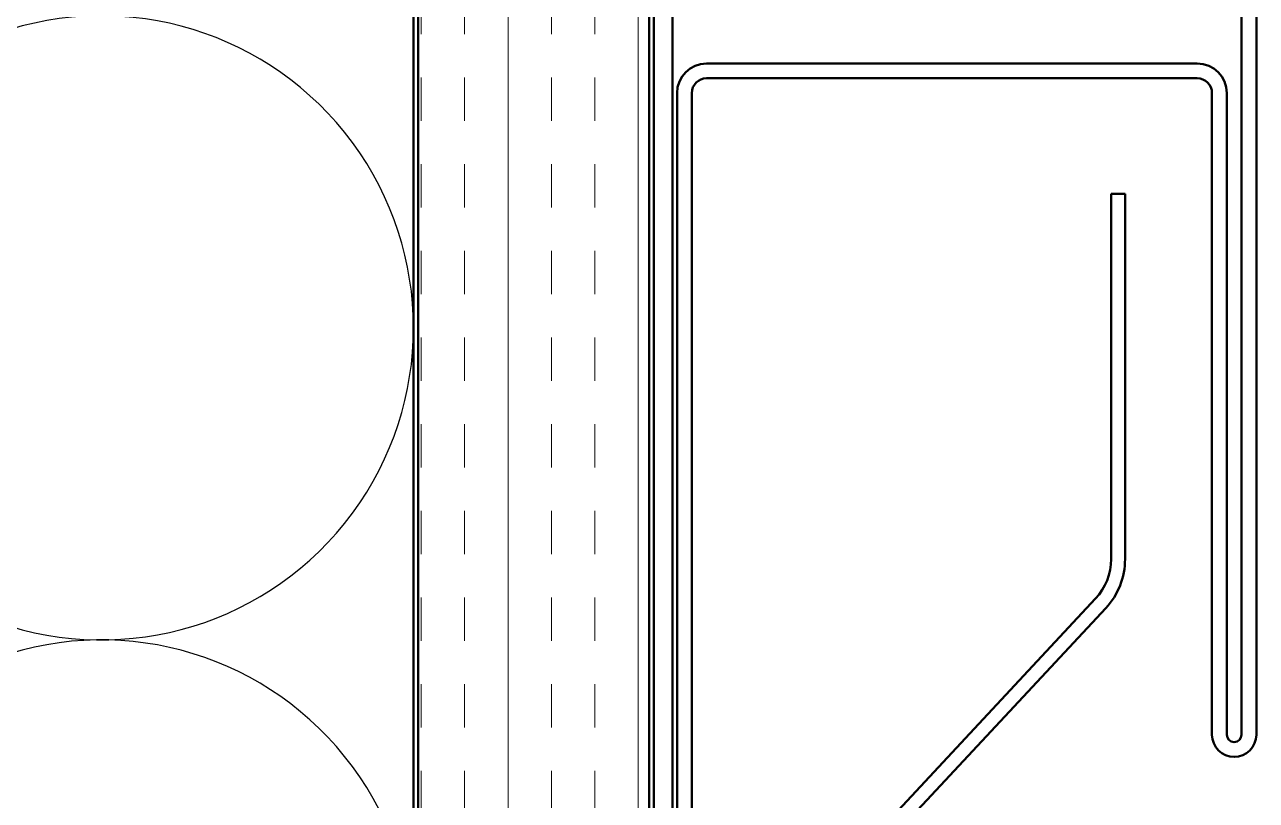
# Model space of a CAD drawing. Header units: inches. Extents: x 0.6 to 33.4, y 0.6 to 21.4.
# Drawn here: x 5.986 to 8.65, y 9.03 to 10.708 of the extents above; entities that cross this region are included whole.
import ezdxf

# ---------------------------------------------------------------- set-up
doc = ezdxf.new("R2010")
doc.units = ezdxf.units.IN
doc.header["$LTSCALE"] = 2
doc.header["$MEASUREMENT"] = 0
for name, color, linetype, lineweight in [('Hatch (ANSI)', 7, 'Continuous', 18), ('Sketch Geometry (ANSI)', 7, 'Continuous', 25), ('Symbol (ANSI)', 7, 'Continuous', 25), ('Visible (ANSI)', 7, 'Continuous', 50)]:
    doc.layers.add(name, color=color, linetype=linetype, lineweight=lineweight)
doc.styles.add('Note Text (ANSI)', font='tahoma.ttf')
doc.dimstyles.new('Default (ANSI)$7', dxfattribs={"dimscale": 2, "dimtxt": 0.12, "dimasz": 0.098425, "dimexe": 0.125, "dimexo": 0.0625, "dimgap": 0.031496, "dimtad": 0, "dimtih": 1, "dimtoh": 1, "dimrnd": 1e-08, "dimzin": 4, "dimdsep": 46, "dimtxsty": 'Note Text (ANSI)', "dimcen": 0.09, "dimdle": 0.393701, "dimclrd": 256, "dimclre": 256, "dimclrt": 256, "dimadec": 0, "dimazin": 1, "dimtfac": 1, "dimtofl": 0, "dimtmove": 0, "dimatfit": 3, "dimfxl": 0, "dimtolj": 1, "dimtzin": 4, "dimlwd": -1, "dimlwe": -1, "dimarcsym": 0})

msp = doc.modelspace()

# ---------------------------------------------------------------- hatches: boundary and pattern name
at = {"layer": 'Hatch (ANSI)', "true_color": 0x804000}
h = msp.add_hatch(dxfattribs=at)
h.set_pattern_fill('INSUL', color=36, scale=0.75, angle=90, style=0)
h.paths.add_polyline_path([(7.33694, 2.42486), (7.33694, 14.93713), (6.83694, 14.93713), (6.83694, 2.42486)])

# ---------------------------------------------------------------- linework, layer by layer
at = {"layer": 'Sketch Geometry (ANSI)', "color": 150, "true_color": 0x0080ff}
for centre in [(6.15194, 10.05213), (6.15194, 8.70213)]:
    msp.add_arc(centre, 0.675, 250.6261, 109.3739, dxfattribs=at)
at = {"layer": 'Visible (ANSI)', "color": 36, "true_color": 0x804000}
for p, q in [((6.83694, 2.42486), (6.83694, 14.93713)), ((7.33694, 14.43713), (7.33694, 2.42486))]:
    msp.add_line(p, q, dxfattribs=at)
at = {"layer": 'Visible (ANSI)', "color": 30, "true_color": 0xff8000}
for p, q in [((7.34694, 14.34713), (7.34694, 2.42486)), ((7.38694, 2.42486), (7.38694, 14.34713))]:
    msp.add_line(p, q, dxfattribs=at)
at = {"layer": 'Visible (ANSI)', "color": 150, "true_color": 0x0080ff}
msp.add_line((6.82694, 13.42713), (6.82694, 2.42486), dxfattribs=at)
at = {"layer": 'Visible (ANSI)', "color": 1, "true_color": 0xff0000}
for p, q in [((8.61794, 13.09213), (8.61794, 9.17213)), ((8.64994, 13.09213), (8.64994, 9.17213)), ((8.52194, 10.62413), (7.46094, 10.62413)), ((8.52194, 10.59213), (7.46094, 10.59213)), ((7.39694, 10.56013), (7.39694, 7.87413)), ((7.42894, 10.56013), (7.42894, 7.87413)), ((8.55394, 9.17213), (8.55394, 10.56013)), ((8.58594, 9.17213), (8.58594, 10.56013))]:
    msp.add_line(p, q, dxfattribs=at)
at = {"layer": 'Visible (ANSI)', "color": 5, "true_color": 0x0000ff}
for p, q in [((8.33594, 10.34213), (8.33594, 9.55183)), ((8.36594, 10.34213), (8.33594, 10.34213)), ((8.36594, 9.55183), (8.36594, 10.34213)), ((8.30236, 9.46658), (7.53258, 8.64109)), ((7.55452, 8.62063), (8.3243, 9.44612))]:
    msp.add_line(p, q, dxfattribs=at)
at = {"layer": 'Visible (ANSI)', "color": 1, "true_color": 0xff0000}
for centre, radius, start, end in [((7.46094, 10.56013), 0.064, 90, 180), ((8.52194, 10.56013), 0.064, 0, 90), ((7.46094, 10.56013), 0.032, 90, 180), ((8.52194, 10.56013), 0.032, 0, 90), ((8.60194, 9.17213), 0.048, 180, 0), ((8.60194, 9.17213), 0.016, 180, 0)]:
    msp.add_arc(centre, radius, start, end, dxfattribs=at)
at = {"layer": 'Visible (ANSI)', "color": 5, "true_color": 0x0000ff}
for radius in [0.125, 0.155]:
    msp.add_arc((8.21094, 9.55183), radius, 317, 0, dxfattribs=at)

# ---------------------------------------------------------------- leaders
at = {"layer": 'Symbol (ANSI)', "annotation_type": 0, "has_hookline": 1, "hookline_direction": 0, "text_width": 2.2904}
msp.add_leader([(7.52094, 8.21045), (11.76914, 9.31288)], dimstyle='Default (ANSI)$7', override={"dimtad": 0}, dxfattribs=at)

doc.saveas('drawing.dxf')
